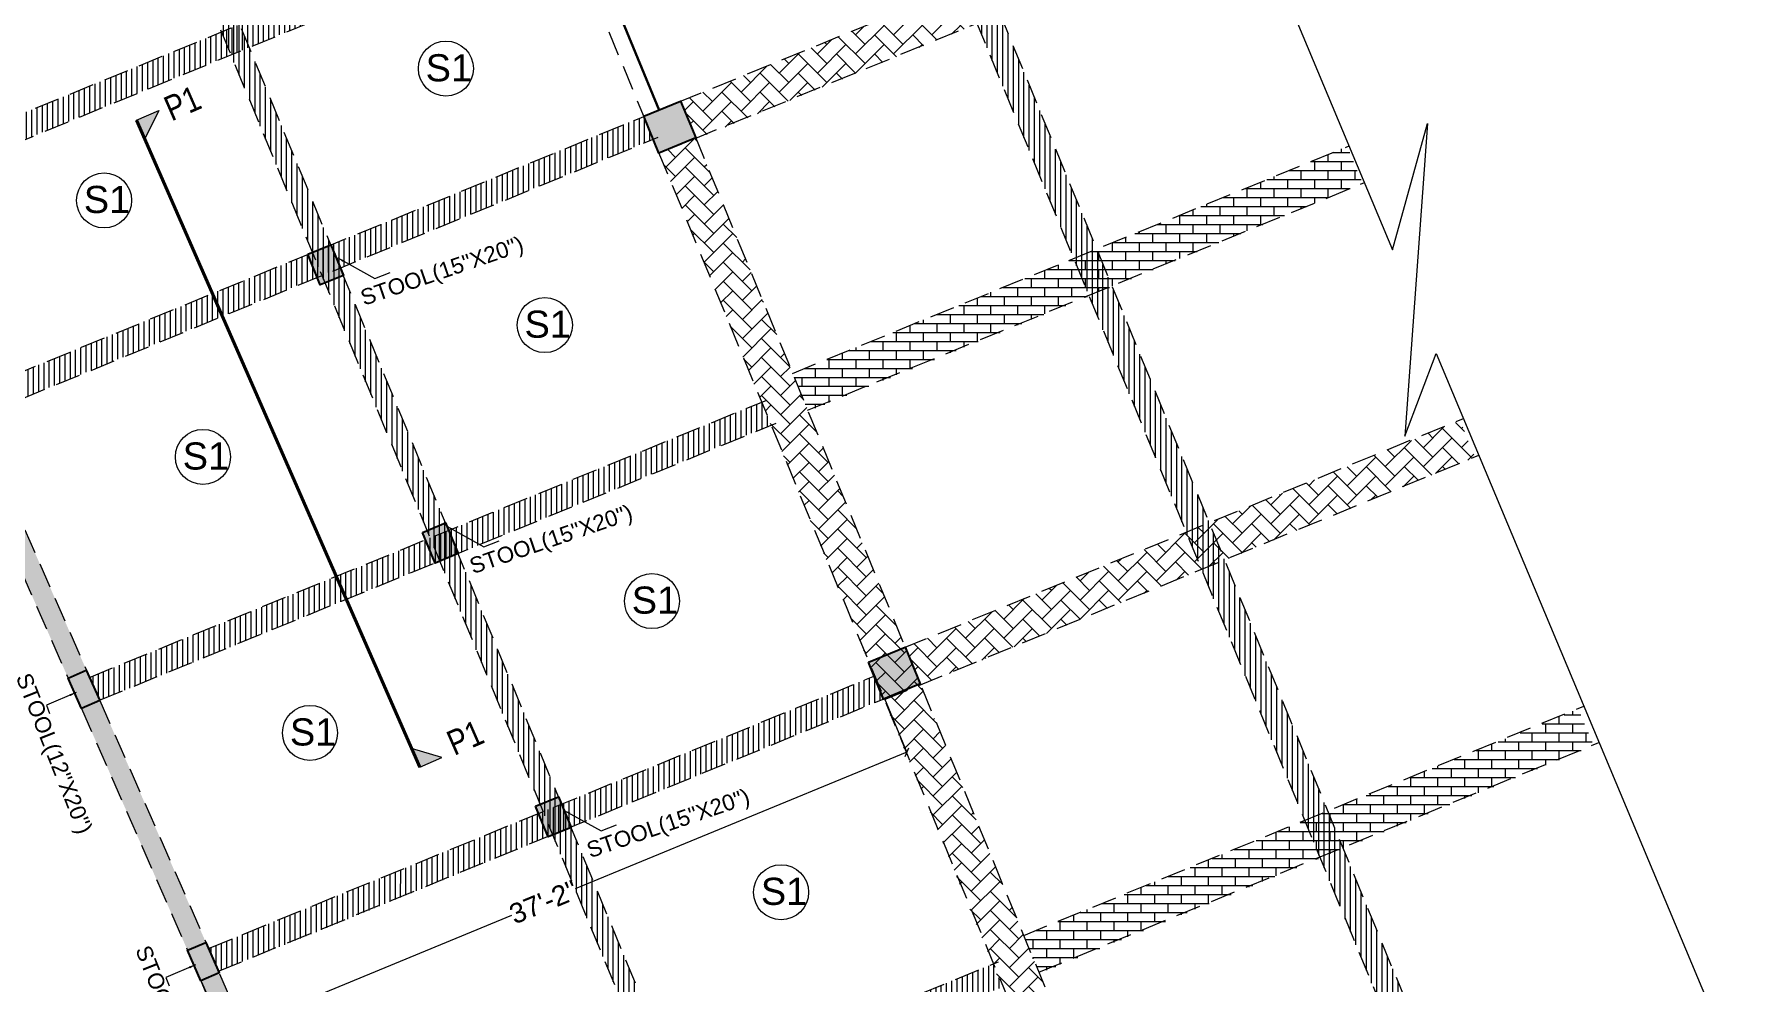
# Model space of a CAD drawing. Header units: inches. Extents: x -13956017 to 293115509, y -946740 to -305538.
# Drawn here: x 1182893 to 1183925, y -920059 to -919487 of the extents above; entities that cross this region are included whole.
import ezdxf

# ---------------------------------------------------------------- set-up
doc = ezdxf.new("R2010")
doc.units = ezdxf.units.IN
doc.header["$LTSCALE"] = 6
doc.header["$PDMODE"] = 2
doc.linetypes.add('CONTINOUS', pattern=[2000000.0, 1000000.0, 1000000.0])
doc.linetypes.add('DASHED2', pattern=[0.375, 0.25, -0.125])
for name, color, linetype in [('A-CUTOUT', 3, 'CONTINOUS'), ('COLL SIZE', 160, 'Continuous'), ('DIM', 7, 'Continuous'), ('door', 5, 'Continuous'), ('FITTING', 24, 'Continuous'), ('Plot Boundary', 245, 'Continuous')]:
    doc.layers.add(name, color=color, linetype=linetype)
for name, color, linetype, lineweight in [('col hatch', 13, 'Continuous', 30), ('column', 240, 'Continuous', 25), ('DIM-2', 1, 'Continuous', 13), ('GRID DIM-2', 1, 'Continuous', 9), ('v.b', 200, 'Continuous', 5), ('W', 250, 'Continuous', 5), ('wall', 7, 'Continuous', 30)]:
    doc.layers.add(name, color=color, linetype=linetype, lineweight=lineweight)
doc.styles.add('A', font='arial.ttf')
doc.styles.add('ARI', font='arial.ttf')
doc.dimstyles.new('Copy(2) of AA', dxfattribs={"dimtxt": 12, "dimasz": 4, "dimexe": 0.18, "dimexo": 0, "dimgap": 0.09, "dimtad": 0, "dimdec": 0, "dimzin": 0, "dimdsep": 46, "dimlunit": 3, "dimtxsty": 'ARI', "dimblk": 'OBLIQUE', "dimcen": 0.09, "dimclrd": 7, "dimclre": 7, "dimclrt": 7, "dimadec": 0, "dimazin": 0, "dimtfac": 1, "dimtdec": 0, "dimtofl": 0, "dimtmove": 0, "dimatfit": 3, "dimfxl": 1, "dimtolj": 1, "dimtzin": 0, "dimlwd": 5, "dimlwe": 5, "dimarcsym": 0})

# ---------------------------------------------------------------- blocks, each defined once
blk = doc.blocks.new('_Oblique')
at = {"layer": 'DIM', "color": 0, "lineweight": -2}
blk.add_line((-0.5, -0.5), (0.5, 0.5), dxfattribs=at)
blk = doc.blocks.new('*D373')
at = {"layer": 'Defpoints', "color": 0, "ltscale": 6, "transparency": 16777216}
for p in [(1183405.3, -919888, -8022.9), (1182993.3, -920058.1, -17289), (1183006.6, -920090.4)]:
    blk.add_point(p, dxfattribs=at)
at = {"layer": 'wall', "color": 7, "lineweight": 5, "ltscale": 6, "transparency": 16777216}
for p, q in [((1183405.3, -919888), (1183418.7, -919920.6)), ((1183418.7, -919920.4), (1183218.9, -920002.8)), ((1183006.6, -920090.4), (1183180.7, -920018.6)), ((1182993.3, -920058.1), (1183006.7, -920090.6))]:
    blk.add_line(p, q, dxfattribs=at)
at = {"layer": 'wall', "color": 7, "lineweight": 5, "ltscale": 6, "transparency": 16777216, "xscale": 4, "yscale": 4, "zscale": 4}
for p, rotation in [((1183418.7, -919920.4), 22.42476301052546), ((1183006.6, -920090.4), 202.4247630105255)]:
    blk.add_blockref('_Oblique', p, dxfattribs=dict(at, rotation=rotation))
at = {"layer": 'wall', "color": 7, "ltscale": 6, "transparency": 16777216, "insert": (1183199.8, -920010.7), "char_height": 12, "attachment_point": 5, "rotation": 22.4248, "style": 'ARI'}
blk.add_mtext('\\A1;37\'-2"', dxfattribs=at)

msp = doc.modelspace()

# ---------------------------------------------------------------- hatches: boundary and pattern name
at = {"layer": 'A-CUTOUT', "lineweight": 0, "ltscale": 0.3}
h = msp.add_hatch(dxfattribs=at)
h.set_pattern_fill('AR-BRSTD', color=256, scale=0.08)
h.set_pattern_definition([(0, (-20295.546, -15433.391), (0, 5.419344), []), (90, (-20295.546, -15433.391), (-8.128, 5.419344), [5.419344, -5.419344])])
h.paths.add_polyline_path([(1183366.5, -919685.1), (1183684.1, -919555.2), (1183693.4, -919577.4), (1183359.2, -919714.7), (1183349.8, -919691.9)])
h = msp.add_hatch(dxfattribs=at)
h.set_pattern_fill('AR-BRSTD', color=256, scale=0.08)
h.set_pattern_definition([(0, (-20156.255, -15772.317), (0, 5.419344), []), (90, (-20156.255, -15772.317), (-8.128, 5.419344), [5.419344, -5.419344])])
h.paths.add_polyline_path([(1183505.8, -920024), (1183823.4, -919894.2), (1183832.7, -919916.3), (1183498.5, -920053.6), (1183489.1, -920030.8)])
at = {"layer": 'col hatch', "lineweight": 25, "ltscale": 100, "true_color": 0x52271e}
h = msp.add_hatch(color=19, dxfattribs=at)
h.dxf.hatch_style = 1
h.paths.add_polyline_path([(1183057.6, -919620.1), (1183071.5, -919614.4), (1183079.1, -919632.9), (1183065.2, -919638.6)])
h = msp.add_hatch(color=19, dxfattribs=at)
h.dxf.hatch_style = 1
h.paths.add_polyline_path([(1183126.8, -919787.8), (1183140.7, -919782.1), (1183148.3, -919800.6), (1183134.4, -919806.3)])
h = msp.add_hatch(color=19, dxfattribs=at)
h.dxf.hatch_style = 1
h.paths.add_polyline_path([(1183194.9, -919952.9), (1183208.7, -919947.2), (1183216.3, -919965.7), (1183202.5, -919971.4)])
at = {"layer": 'COLL SIZE', "lineweight": 25, "ltscale": 100}
h = msp.add_hatch(color=256, dxfattribs=at)
h.dxf.hatch_style = 1
h.paths.add_polyline_path([(1182921.3, -919893.9), (1182913.2, -919875.6), (1182924.2, -919870.8), (1182932.3, -919889.1)])
h = msp.add_hatch(color=256, dxfattribs=at)
h.dxf.hatch_style = 1
h.paths.add_polyline_path([(1182993.2, -920058.1), (1182985.2, -920039.8), (1182996.2, -920035), (1183004.2, -920053.3)])
at = {"layer": 'column', "ltscale": 10}
h = msp.add_hatch(color=256, dxfattribs=at)
h.dxf.hatch_style = 1
h.paths.add_polyline_path([(1183260.1, -919536.9), (1183282.3, -919527.7), (1183291.5, -919549.9), (1183269.3, -919559.1)])
h = msp.add_hatch(color=256, dxfattribs=at)
h.dxf.hatch_style = 1
h.paths.add_polyline_path([(1183395.5, -919866.1), (1183417.7, -919857), (1183426.8, -919879.2), (1183404.6, -919888.3)])
at = {"layer": 'DIM-2', "ltscale": 0.3}
h = msp.add_hatch(color=256, dxfattribs=at)
h.dxf.hatch_style = 1
h.paths.add_polyline_path([(1182954.5, -919539.2), (1182959.4, -919550.5), (1182967.9, -919533.4)])
h.paths.add_polyline_path([(1183120.2, -919918.1), (1183125.1, -919929.4), (1183138.5, -919923.5)])
at = {"layer": 'door', "lineweight": 0, "ltscale": 0.3}
h = msp.add_hatch(dxfattribs=at)
h.set_pattern_fill('AR-HBONE', color=256, scale=0.08)
h.set_pattern_definition([(45, (-20156.255, -15772.317), (0, 11.494727835), [24.384, -8.128]), (135, (-20150.508, -15766.5695), (1e-15, 11.494727835), [24.384, -8.128])])
h.paths.add_polyline_path([(1183299.1, -919521), (1183616.6, -919391.1), (1183625.9, -919413.3), (1183291.7, -919550.6), (1183282.3, -919527.7)])
h = msp.add_hatch(dxfattribs=at)
h.set_pattern_fill('AR-HBONE', color=256, scale=0.08)
h.set_pattern_definition([(45, (44398.922, -17805.9864), (0, 11.494727835), [24.384, -8.128]), (135, (44404.6695, -17800.239), (1e-15, 11.494727835), [24.384, -8.128])])
h.paths.add_polyline_path([(1183269.3, -919559.1), (1183291.5, -919549.9), (1183628.6, -920370.4), (1183606.6, -920379.4)])
h = msp.add_hatch(dxfattribs=at)
h.set_pattern_fill('AR-HBONE', color=256, scale=0.08)
h.set_pattern_definition([(45, (-20020.93, -16101.5935), (0, 11.494727835), [24.384, -8.128]), (135, (-20015.183, -16095.846), (1e-15, 11.494727835), [24.384, -8.128])])
h.paths.add_polyline_path([(1183434.4, -919850.2), (1183752, -919720.4), (1183761.2, -919742.5), (1183427.1, -919879.9), (1183417.7, -919857)])
at = {"layer": 'FITTING', "lineweight": 0, "ltscale": 0.3}
h = msp.add_hatch(dxfattribs=at)
h.set_pattern_fill('ANSI31', color=256, angle=45)
h.set_pattern_definition([(90, (-20156.255, -15772.3168), (-3.175, 0), [])])
h.paths.add_polyline_path([(1182749.1, -918832.7), (1182717.2, -918754.8), (1182705.9, -918759.4), (1182841.2, -919087.4), (1182909.8, -919253.8), (1182984.2, -919434.2), (1183033.7, -919554.2), (1183098.5, -919711.4), (1183146.4, -919827.5), (1183177.1, -919901.9), (1183212.2, -919987.2), (1183238.2, -920050.2), (1183289.1, -920173.7), (1183324.8, -920260.2), (1183367, -920362.5), (1183403.4, -920450.8), (1183431.6, -920519.1), (1183443.8, -920517.3), (1183416.7, -920451.6), (1183386.3, -920377.9), (1183364, -920323.8), (1183337.8, -920260.4), (1183310.7, -920194.5), (1183273.2, -920103.5), (1183244.2, -920033.3), (1183219.1, -919972.4), (1183193.6, -919910.5), (1183162.3, -919834.6), (1183131.2, -919759.2), (1183100.5, -919684.9), (1183081.6, -919639), (1183054.1, -919572.3), (1183024.2, -919499.8), (1182998.7, -919438), (1182975.3, -919381.1), (1182945.3, -919308.5), (1182906.2, -919213.5), (1182866.2, -919116.5), (1182833.8, -919038.1), (1182788.5, -918928.2), (1182761.5, -918862.7)])
h = msp.add_hatch(dxfattribs=at)
h.set_pattern_fill('ANSI31', color=256, angle=45)
h.set_pattern_definition([(90, (-20560.639, -14788.3607), (-3.175, 0), [])])
h.paths.add_polyline_path([(1183153.1, -919425.4), (1183205.5, -919403.8), (1183211.2, -919417.7), (1182868.6, -919558.5), (1182796.6, -919588.1), (1182790.6, -919574.4)])
h = msp.add_hatch(dxfattribs=at)
h.set_pattern_fill('ANSI31', color=256, angle=45)
h.set_pattern_definition([(90, (53170.2008, -17807.4792), (-3.175, 0), [])])
h.paths.add_polyline_path([(1183479.8, -919487.3), (1183744.3, -920130.8), (1183730.4, -920136.5), (1183460.9, -919480.7), (1183474.7, -919475)])
h = msp.add_hatch(dxfattribs=at)
h.set_pattern_fill('ANSI31', color=256, angle=45)
h.set_pattern_definition([(90, (-20505.6645, -14921.273), (-3.175, 0), [])])
h.paths.add_polyline_path([(1183208.1, -919558.3), (1183260.4, -919536.8), (1183266.2, -919550.6), (1182923.6, -919691.4), (1182857.7, -919719), (1182851.5, -919704.9)])
h = msp.add_hatch(dxfattribs=at)
h.set_pattern_fill('ANSI31', color=256, angle=45)
h.set_pattern_definition([(90, (-20434.811, -15093.6765), (-3.175, 0), [])])
h.paths.add_polyline_path([(1183279, -919730.7), (1183331.3, -919709.2), (1183337, -919723), (1182994.4, -919863.8), (1182932.3, -919889.1), (1182926.2, -919875.3)])
h = msp.add_hatch(dxfattribs=at)
h.set_pattern_fill('ANSI31', color=256, angle=45)
h.set_pattern_definition([(90, (-20366.9354, -15258.833), (-3.175, 0), [])])
h.paths.add_polyline_path([(1183346.9, -919895.8), (1183399.2, -919874.3), (1183404.9, -919888.2), (1183062.3, -920029), (1183003.8, -920052.4), (1182997.9, -920038.7)])
h = msp.add_hatch(dxfattribs=at)
h.set_pattern_fill('ANSI31', color=256, angle=45)
h.set_pattern_definition([(90, (-20295.132, -15432.4465), (-3.175, 0), [])])
h.paths.add_polyline_path([(1183418.7, -920069.4), (1183471, -920047.9), (1183476.7, -920061.8), (1183134.1, -920202.6), (1183079.4, -920224.8), (1183073.5, -920211.3)])
at = {"layer": 'Plot Boundary', "ltscale": 10}
h = msp.add_hatch(dxfattribs=at)
h.set_pattern_fill('AR-CONC', color=250, scale=0.06)
h.set_pattern_definition([(50, (-20156.255, -15772.317), (10.93108014, -0.95634513), [1.143, -12.573]), (355, (-20156.255, -15772.317), (-2.114605285, 11.463410714), [0.9144, -10.05843505]), (100.4514447, (-20155.344, -15772.397), (8.816474825, 10.507065115), [0.97140053, -10.68541468]), (46.1842, (-20156.255, -15769.269), (16.26474245, -2.52253968), [1.7145, -18.8595]), (96.6355576, (-20154.9, -15769.479), (14.24424804, 14.84556748), [1.45710139, -16.02813649]), (351.1841512, (-20156.255, -15769.269), (14.24424804, 14.84556748), [1.37159802, -15.08758392]), (21, (-20154.731, -15770.031), (9.096863476, -6.13591189), [1.143, -12.573]), (326, (-20154.731, -15770.031), (3.7081217, 11.05127797), [0.9144, -10.0584]), (71.451445, (-20153.973, -15770.542), (12.80498516, 4.91536613), [0.97140053, -10.68539626]), (37.5, (-20156.255, -15772.317), (0.185316195, 5.073302332), [0, -9.93648, 0, -10.2108, 0, -10.0965]), (7.5, (-20156.255, -15772.317), (4.00917975, 6.01083449), [0, -5.82168, 0, -9.70788, 0, -3.8481]), (327.5, (-20159.6537, -15772.317), (8.13543571, -0.34372464), [0, -3.81, 0, -11.8872, 0, -15.7734]), (317.5, (-20161.178, -15772.317), (8.887750883, 1.525589462), [0, -4.953, 0, -7.89432, 0, -11.2014])])
h.paths.add_polyline_path([(1184025, -920446.9), (1184060.8, -920451.9), (1184066.2, -920464.8), (1183924.7, -920445), (1183716.2, -920486.2), (1183529, -920516.9), (1183373.4, -920539.8), (1183214.7, -920563.2), (1183022, -920123.7), (1182748.8, -919500.5), (1182460.6, -918843.1), (1182822.2, -918696.1), (1182994.1, -918626.3), (1183183.9, -918549.4), (1183188.5, -918560.5), (1183003.3, -918635.7), (1182826.9, -918707.3), (1182637.8, -918784.1), (1182476.5, -918849.6), (1182540.4, -918995.4), (1182612.7, -919160.3), (1182763.4, -919504.1), (1182872.5, -919752.8), (1182968.7, -919972.2), (1183051.7, -920161.6), (1183110.9, -920296.7), (1183199, -920497.6), (1183221.9, -920550), (1183381.5, -920526.5), (1183547.1, -920502.1), (1183637.4, -920489.8), (1183721.4, -920473.1), (1183849.8, -920447.6), (1183926.4, -920433.1)])

# ---------------------------------------------------------------- linework, layer by layer
at = {"layer": 'col hatch', "color": 19, "lineweight": 25, "ltscale": 100, "true_color": 0x52271e}
for points, elevation in [([(1183057.6, -919620.1), (1183071.5, -919614.4), (1183079.1, -919632.9), (1183065.2, -919638.6), (1183057.6, -919620.1)], -13027.4), ([(1183126.8, -919787.8), (1183140.7, -919782.1), (1183148.3, -919800.6), (1183134.4, -919806.3), (1183126.8, -919787.8)], -13436), ([(1183194.9, -919952.9), (1183208.7, -919947.2), (1183216.3, -919965.7), (1183202.5, -919971.4), (1183194.9, -919952.9)], -13514.9)]:
    msp.add_lwpolyline(points, dxfattribs=dict(at, elevation=elevation))
at = {"layer": 'COLL SIZE', "lineweight": 25, "ltscale": 100}
for points, elevation in [([(1182921.3, -919893.9), (1182913.2, -919875.6), (1182924.2, -919870.8), (1182932.3, -919889.1), (1182921.3, -919893.9)], -20058.6), ([(1182993.2, -920058.1), (1182985.2, -920039.8), (1182996.2, -920035), (1183004.2, -920053.3), (1182993.2, -920058.1)], -17289)]:
    msp.add_lwpolyline(points, dxfattribs=dict(at, elevation=elevation))
at = {"layer": 'column', "ltscale": 10, "elevation": -8022.9}
for points in [[(1183260.1, -919536.9), (1183282.3, -919527.7), (1183291.5, -919549.9), (1183269.3, -919559.1), (1183260.1, -919536.9)], [(1183395.5, -919866.1), (1183417.7, -919857), (1183426.8, -919879.2), (1183404.6, -919888.3), (1183395.5, -919866.1)]]:
    msp.add_lwpolyline(points, dxfattribs=at)
at = {"layer": 'DIM-2', "ltscale": 0.3}
for p, q in [((1182954.5, -919539.2), (1182967.9, -919533.4)), ((1182967.9, -919533.4), (1182959.4, -919550.5)), ((1183138.5, -919923.5), (1183120.2, -919918.1)), ((1183125.1, -919929.4), (1183138.5, -919923.5))]:
    msp.add_line(p, q, dxfattribs=at)
at = {"layer": 'DIM-2', "lineweight": 40, "ltscale": 0.3}
msp.add_line((1183125.1, -919929.4), (1182954.5, -919539.2), dxfattribs=at)
at = {"layer": 'v.b', "linetype": 'DASHED2', "ltscale": 10}
for p, q in [((1182704.9, -918756.8, -8010.1), (1183431.6, -920519.1, -13459.8)), ((1183443.8, -920517.3, -13459.8), (1182716, -918752.3, -8010.1)), ((1182471.5, -918838.3, 5509.9), (1183227, -920561.4, -19150)), ((1182460.6, -918843.1, 5509.9), (1183214.7, -920563.2, -19470.4)), ((1183262.1, -919541.6, -8022.9), (1183147.4, -919262.6, -8022.9)), ((1183269.4, -919533.1, -4053.8), (1183165.8, -919280.9, -4053.8)), ((1183260.1, -919536.9, -8022.9), (1183616.8, -919391.1)), ((1182789.6, -919574.8, -16456.3), (1183214.7, -919400.1, -4053.8)), ((1182795.3, -919588.7, -16456.3), (1183220.4, -919413.9, -4053.8)), ((1183269.3, -919559.1, -8022.9), (1183625.9, -919413.3)), ((1183451.6, -919458.2, -8022.9), (1183739.4, -920158.4, -8022.9)), ((1183465.5, -919452.5, -8022.9), (1183753.2, -920152.7, -8022.9)), ((1183282.3, -919527.7, -8022.9), (1183637.8, -920392.6, -8022.9)), ((1182838.1, -919710.4, -19837.4), (1183263.2, -919535.7, -7434.8)), ((1183260.1, -919536.9, -8022.9), (1183616.7, -920401.2, -8037.6)), ((1182843.8, -919724.3, -19837.4), (1183268.9, -919549.5, -7434.8)), ((1183349.8, -919691.9, -8022.9), (1183685.3, -919554.7)), ((1183358.9, -919714.1, -7938.2), (1183694.4, -919576.9)), ((1182926.2, -919875.2, -20058.6), (1183334.3, -919708, -7843.5)), ((1183395.9, -919866, -8028.5), (1183754.1, -919719.1)), ((1182932.2, -919889, -20058.6), (1183340, -919721.9, -7843.5)), ((1183405.2, -919888.6, -8028.9), (1183763.3, -919741.3)), ((1182997.8, -920038.7, -17289), (1183399.4, -919874.3, -8028.8)), ((1183003.8, -920052.4, -17289), (1183405.1, -919888.1, -8028.8)), ((1183489.1, -920030.8, -8022.9), (1183826.6, -919892.5)), ((1183498.2, -920053, -8022.9), (1183835.8, -919914.5)), ((1183073.5, -920211.3, -19598.8), (1183474, -920046.7, -7916.3))]:
    msp.add_line(p, q, dxfattribs=at)
at = {"layer": 'W', "ltscale": 10}
for points in [[(1183467.3, -919077.7), (1183549.2, -919230.1), (1183711.4, -919617.5)], [(1183711.4, -919617.5), (1183732.5, -919541.3), (1183718.8, -919729.8), (1183737.6, -919679.9)], [(1183737.6, -919679.9), (1183930.9, -920141.6)]]:
    msp.add_lwpolyline(points, dxfattribs=at)
for centre in [(1183140.9, -919508.1), (1182934.9, -919587.6), (1183200.5, -919662.8), (1182994.5, -919742.3), (1183265.1, -919829.2), (1183059, -919908.7), (1183342.9, -920004.8)]:
    msp.add_circle(centre, 16.6, dxfattribs=at)
at = {"layer": 'wall', "color": 5, "ltscale": 6}
msp.add_line((1183165.8, -919280.9, -4053.8), (1183269.4, -919533.1, -8022.9), dxfattribs=at)

# ---------------------------------------------------------------- texts
at = {"style": 'A'}
for p in [(1183128.7, -919515.8), (1182922.7, -919595.2), (1183188.3, -919670.4), (1182982.3, -919749.9), (1183252.9, -919836.8), (1183046.9, -919916.3), (1183330.7, -920012.4)]:
    msp.add_text('S1', height=16.36, dxfattribs=at).set_placement(p)
at = {"layer": 'GRID DIM-2', "ltscale": 0.3, "char_height": 15, "width": 210.298, "attachment_point": 1, "rotation": 23.6191, "style": 'ARI'}
for insert in [(1182969.5, -919526.3), (1183139.9, -919908.9)]:
    msp.add_mtext('{\\fArial Narrow|b0|i0|c0|p34;P1}', dxfattribs=dict(at, insert=insert))
at = {"layer": 'wall', "lineweight": 25, "style": 'ARI'}
for s, rotation, p in [('STOOL(15"X20")', 18.9269, (1183091.5, -919651.2, -13848.2)), ('STOOL(15"X20")', 18.9269, (1183157.2, -919813, -11991.3)), ('STOOL(12"X20")', 291.6155, (1182881.6, -919875.1, -98.9)), ('STOOL(15"X20")', 18.9269, (1183227.8, -919984.3, -14335.7)), ('STOOL(12"X20")', 291.6155, (1182953.6, -920039.3, 2670.6))]:
    msp.add_text(s, height=9.6, rotation=rotation, dxfattribs=at).set_placement(p)

# ---------------------------------------------------------------- dimensions: what is measured, and where the dimension line sits
at = {"layer": 'wall', "color": 2, "ltscale": 6}
dim = msp.add_linear_dim(base=(1183006.6, -920090.4), p1=(1183405.3, -919888, -8022.9), p2=(1182993.3, -920058.1, -17289), angle=202.4248, dimstyle='Copy(2) of AA', override={"dimfxl": 0.18, "dimarcsym": 1}, dxfattribs=at)
dim.commit()
dim.dimension.update_dxf_attribs({"geometry": '*D373', "text_midpoint": (1183199.8, -920010.7), "dimtype": 129})

# ---------------------------------------------------------------- leaders
at = {"layer": 'wall', "color": 5, "ltscale": 6}
for points in [[(1183075.7, -919622.3, -12325.6), (1183098.1, -919634.6, -12325.6), (1183107.3, -919631.1, -12325.6)], [(1183141.4, -919784.1, -10468.7), (1183163.8, -919796.4, -10468.7), (1183173.1, -919792.9, -10468.7)], [(1182918, -919884.4, 6201.9), (1182900.2, -919892, 6201.9), (1182902.1, -919897, 6201.9)], [(1183212.1, -919955.4, -12813.1), (1183234.5, -919967.7, -12813.1), (1183243.7, -919964.2, -12813.1)], [(1182990, -920048.6, 8971.4), (1182972.2, -920056.1, 8971.4), (1182974.1, -920061.2, 8971.4)]]:
    msp.add_leader(points, dimstyle='Copy(2) of AA', override={"dimgap": 0.09, "dimtad": 0, "dimfxl": 0.18, "dimarcsym": 1}, dxfattribs=at)

doc.saveas('drawing.dxf')
